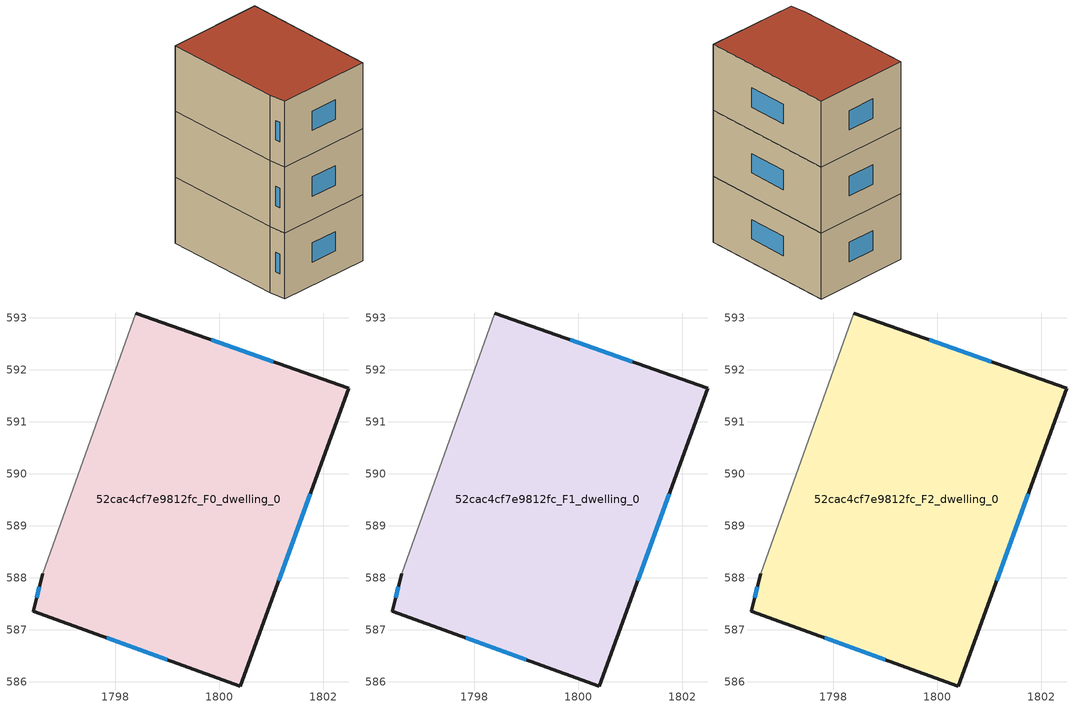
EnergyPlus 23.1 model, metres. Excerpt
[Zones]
52cac4cf7e9812fc_F0_dwelling_0
 floor ground (EU_floor_Construction): 1802.49,591.64 1800.41,585.92 1796.43,587.36 1796.61,588.08 1798.4,593.09 z0
 wall outside (EU_wall_Construction): 1796.61,588.08 1796.43,587.36 1800.41,585.92 1802.49,591.64 1798.4,593.09 z0:3
 wall adiabatic (EU_wall_Construction): 1798.4,593.09 1796.61,588.08 z0:3
 window (EU_Window_Construction): 1801.04,592.16 1799.84,592.58 / 1801.14,587.94 1801.75,589.62 / 1797.83,586.85 1799,586.43 / 1796.54,587.83 1796.49,587.62 z1.06:1.94
52cac4cf7e9812fc_F1_dwelling_0
 floor to 52cac4cf7e9812fc_F0_dwelling_0 (EU_floor_Construction): 1802.49,591.64 1800.41,585.92 1796.43,587.36 1796.61,588.08 1798.4,593.09 z3
 wall outside (EU_wall_Construction): 1796.61,588.08 1796.43,587.36 1800.41,585.92 1802.49,591.64 1798.4,593.09 z3:6
 wall adiabatic (EU_wall_Construction): 1798.4,593.09 1796.61,588.08 z3:6
 window (EU_Window_Construction): 1801.04,592.16 1799.84,592.58 / 1801.14,587.94 1801.75,589.62 / 1797.83,586.85 1799,586.43 / 1796.54,587.83 1796.49,587.62 z4.06:4.94
52cac4cf7e9812fc_F2_dwelling_0
 floor to 52cac4cf7e9812fc_F1_dwelling_0 (EU_floor_Construction): 1802.49,591.64 1800.41,585.92 1796.43,587.36 1796.61,588.08 1798.4,593.09 z6
 wall outside (EU_wall_Construction): 1796.61,588.08 1796.43,587.36 1800.41,585.92 1802.49,591.64 1798.4,593.09 z6:9
 wall adiabatic (EU_wall_Construction): 1798.4,593.09 1796.61,588.08 z6:9
 window (EU_Window_Construction): 1801.04,592.16 1799.84,592.58 / 1801.14,587.94 1801.75,589.62 / 1797.83,586.85 1799,586.43 / 1796.54,587.83 1796.49,587.62 z7.06:7.94
 roof outside (EU_roof_Construction): 1800.41,585.92 1802.49,591.64 1798.4,593.09 1796.61,588.08 1796.43,587.36 z9
[Building]
EU S2 Campaign: North Axis=0; Terrain=City; Solar Distribution=FullExterior
[Site:Location]
Bologna: Latitude=44.5; Longitude=11.25; Time Zone=1; Elevation=37
[SizingPeriod:WeatherFileDays]
AnnualSizingPeriod: Begin Month=1; Begin Day of Month=1; End Month=12; End Day of Month=31; Day of Week for Start Day=Monday; Use Weather File Daylight Saving Period=No; Use Weather File Rain and Snow Indicators=No
[MATERIAL]
EU_InternalMass_Material: Roughness=MediumRough; Thickness=0.1; Conductivity=1; Density=1800; Specific Heat=900; Thermal Absorptance=0.9; Solar Absorptance=0.7; Visible Absorptance=0.7
[MATERIAL:NOMASS] Roughness=MediumRough; Thermal Absorptance=0.9; Solar Absorptance=0.7; Visible Absorptance=0.7
Name | Thermal Resistance
EU_wall_NoMass | 0.781309
EU_roof_NoMass | 0.418499
EU_floor_NoMass | 0.563442
[WINDOWMATERIAL:SIMPLEGLAZINGSYSTEM]
EU_Window_SimpleGlazing: UFactor=4.32879; Solar Heat Gain Coefficient=0.85; Visible Transmittance=0.85
[CONSTRUCTION]
EU_wall_Construction: EU_wall_NoMass
EU_roof_Construction: EU_roof_NoMass
EU_floor_Construction: EU_floor_NoMass
EU_Window_Construction: EU_Window_SimpleGlazing
EU_InternalMass_Construction: EU_InternalMass_Material
[ZONE] Type=1; Multiplier=1; Ceiling Height=autocalculate; Floor Area=autocalculate; Part of Total Floor Area=Yes
Name | Volume
52cac4cf7e9812fc_F0_dwelling_0 | 78.6584
52cac4cf7e9812fc_F1_dwelling_0; 52cac4cf7e9812fc_F2_dwelling_0 | 78.6592
[INTERNALMASS] Construction=EU_InternalMass_Construction; Surface Area=26.22
Name | Zone or ZoneList
52cac4cf7e9812fc_F0_dwelling_0_EU_InternalMass | 52cac4cf7e9812fc_F0_dwelling_0
52cac4cf7e9812fc_F1_dwelling_0_EU_InternalMass | 52cac4cf7e9812fc_F1_dwelling_0
52cac4cf7e9812fc_F2_dwelling_0_EU_InternalMass | 52cac4cf7e9812fc_F2_dwelling_0
[OTHEREQUIPMENT] Fuel Type=Electricity; Design Level Calculation Method=Watts/Area; Power per Zone Floor Area=1; Fraction Latent=0; Fraction Radiant=0; Fraction Lost=0; Carbon Dioxide Generation Rate=0; EndUse Subcategory=EU_Step8_InternalGains
Name | Zone or ZoneList or Space or SpaceList | Schedule
EU_Step8_InternalGain_52cac4cf7e9812fc_F0_dwelling_0_f000 | 52cac4cf7e9812fc_F0_dwelling_0 | EU_Step8_GainSchedule_52cac4cf7e9812fc_F0_dwelling_0_f000
EU_Step8_InternalGain_52cac4cf7e9812fc_F1_dwelling_0_f000 | 52cac4cf7e9812fc_F1_dwelling_0 | EU_Step8_GainSchedule_52cac4cf7e9812fc_F1_dwelling_0_f000
EU_Step8_InternalGain_52cac4cf7e9812fc_F2_dwelling_0_f000 | 52cac4cf7e9812fc_F2_dwelling_0 | EU_Step8_GainSchedule_52cac4cf7e9812fc_F2_dwelling_0_f000
[ZONEVENTILATION:DESIGNFLOWRATE] Schedule=EU_AlwaysOn; Design Flow Rate Calculation Method=AirChanges/Hour; Air Changes per Hour=0.692607; Ventilation Type=Natural; Fan Pressure Rise=0; Fan Total Efficiency=1; Constant Term Coefficient=1; Temperature Term Coefficient=0; Velocity Term Coefficient=0; Velocity Squared Term Coefficient=0; Minimum Indoor Temperature=-100; Maximum Indoor Temperature=100; Delta Temperature=-100; Minimum Outdoor Temperature=-100; Maximum Outdoor Temperature=100; Maximum Wind Speed=40
Name | Zone or ZoneList or Space or SpaceList
EU_ConstantAir_52cac4cf7e9812fc_F0_dwelling_0 | 52cac4cf7e9812fc_F0_dwelling_0
EU_ConstantAir_52cac4cf7e9812fc_F1_dwelling_0 | 52cac4cf7e9812fc_F1_dwelling_0
EU_ConstantAir_52cac4cf7e9812fc_F2_dwelling_0 | 52cac4cf7e9812fc_F2_dwelling_0
[HVACTEMPLATE:THERMOSTAT] Constant Heating Setpoint=20; Constant Cooling Setpoint=50
EU_HeatOnly_52cac4cf7e9812fc_F0_dwelling_0; EU_HeatOnly_52cac4cf7e9812fc_F1_dwelling_0; EU_HeatOnly_52cac4cf7e9812fc_F2_dwelling_0
[HVACTEMPLATE:ZONE:IDEALLOADSAIRSYSTEM] System Availability Schedule=EU_AlwaysOn; Maximum Heating Supply Air Temperature=50; Minimum Cooling Supply Air Temperature=13; Maximum Heating Supply Air Humidity Ratio=0.0156; Minimum Cooling Supply Air Humidity Ratio=0.0077; Heating Limit=NoLimit; Cooling Limit=NoLimit; Heating Availability Schedule=EU_AlwaysOn; Cooling Availability Schedule=EU_CoolingOff; Dehumidification Control Type=ConstantSensibleHeatRatio; Cooling Sensible Heat Ratio=0.7; Dehumidification Setpoint=60; Humidification Control Type=None; Humidification Setpoint=30; Outdoor Air Method=None; Outdoor Air Flow Rate per Person=0.00944; Outdoor Air Flow Rate per Zone Floor Area=0; Outdoor Air Flow Rate per Zone=0; Demand Controlled Ventilation Type=None; Outdoor Air Economizer Type=NoEconomizer; Heat Recovery Type=None; Sensible Heat Recovery Effectiveness=0.7; Latent Heat Recovery Effectiveness=0.65
Name | Template Thermostat
52cac4cf7e9812fc_F0_dwelling_0 | EU_HeatOnly_52cac4cf7e9812fc_F0_dwelling_0
52cac4cf7e9812fc_F1_dwelling_0 | EU_HeatOnly_52cac4cf7e9812fc_F1_dwelling_0
52cac4cf7e9812fc_F2_dwelling_0 | EU_HeatOnly_52cac4cf7e9812fc_F2_dwelling_0
[SIZING:ZONE] Zone Cooling Design Supply Air Temperature Input Method=SupplyAirTemperature; Zone Cooling Design Supply Air Temperature=13; Zone Heating Design Supply Air Temperature Input Method=SupplyAirTemperature; Zone Heating Design Supply Air Temperature=50; Zone Cooling Design Supply Air Humidity Ratio=0.008; Zone Heating Design Supply Air Humidity Ratio=0.008; Cooling Design Air Flow Method=DesignDay; Cooling Design Air Flow Rate=0; Cooling Minimum Air Flow per Zone Floor Area=0.000762; Cooling Minimum Air Flow=0; Cooling Minimum Air Flow Fraction=0.2; Heating Design Air Flow Method=DesignDay; Heating Design Air Flow Rate=0; Heating Maximum Air Flow per Zone Floor Area=0.002032; Heating Maximum Air Flow=0.141576; Heating Maximum Air Flow Fraction=0.3; Account for Dedicated Outdoor Air System=No; Dedicated Outdoor Air System Control Strategy=NeutralSupplyAir; Dedicated Outdoor Air Low Setpoint Temperature for Design=autosize; Dedicated Outdoor Air High Setpoint Temperature for Design=autosize; Zone Load Sizing Method=Sensible Load Only No Latent Load; Zone Latent Cooling Design Supply Air Humidity Ratio Input Method=HumidityRatioDifference; Zone Cooling Design Supply Air Humidity Ratio Difference=0.005; Zone Latent Heating Design Supply Air Humidity Ratio Input Method=HumidityRatioDifference; Zone Humidification Design Supply Air Humidity Ratio Difference=0.005
52cac4cf7e9812fc_F0_dwelling_0; 52cac4cf7e9812fc_F1_dwelling_0; 52cac4cf7e9812fc_F2_dwelling_0
[SCHEDULE:CONSTANT]
Name | Hourly Value
EU_AlwaysOn | 1
EU_CoolingOff | 0
[SCHEDULE:FILE] Column Number=1; Rows to Skip at Top=0; Number of Hours of Data=8760; Column Separator=Comma; Interpolate to Timestep=No; Minutes per Item=60; Adjust Schedule for Daylight Savings=Yes
Name | File
EU_Step8_GainSchedule_52cac4cf7e9812fc_F0_dwelling_0_f000 | ../../schedules/52cac4cf7e9812fc/52cac4cf7e9812fc_F0_dwelling_0_f000_gain.csv
EU_Step8_GainSchedule_52cac4cf7e9812fc_F1_dwelling_0_f000 | ../../schedules/52cac4cf7e9812fc/52cac4cf7e9812fc_F1_dwelling_0_f000_gain.csv
EU_Step8_GainSchedule_52cac4cf7e9812fc_F2_dwelling_0_f000 | ../../schedules/52cac4cf7e9812fc/52cac4cf7e9812fc_F2_dwelling_0_f000_gain.csv
